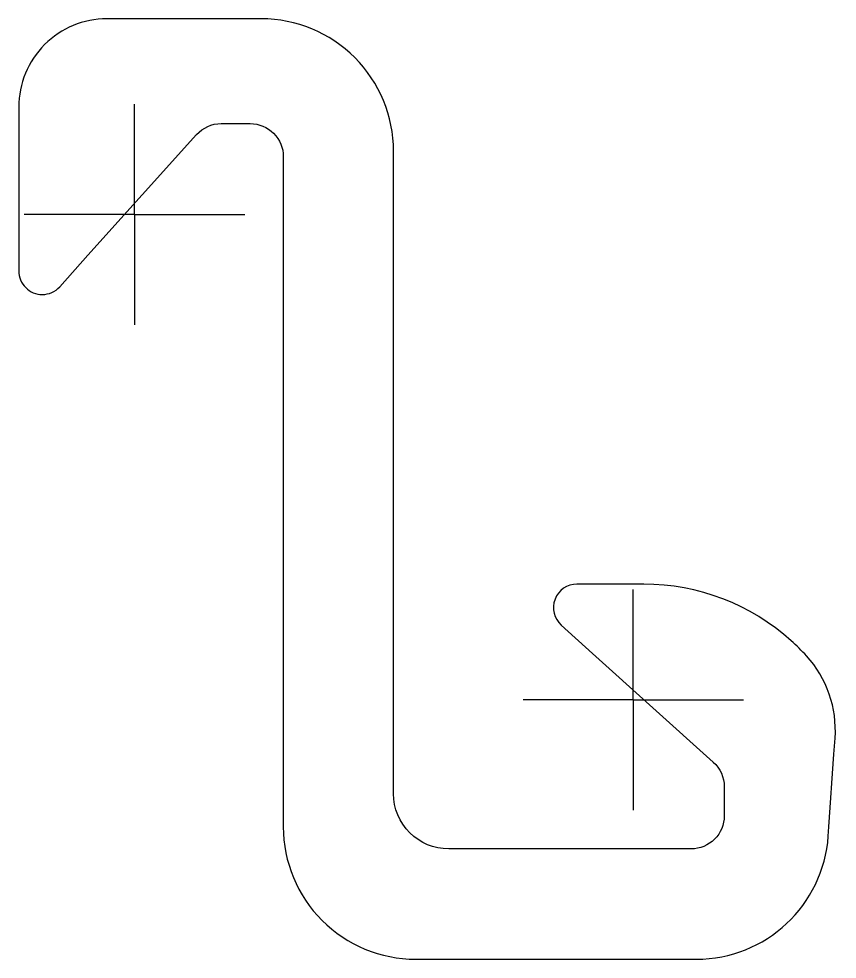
# Model space of a CAD drawing. Header units: millimetres. Extents: x -10.5 to 63.7, y -67.5 to 17.7.
import ezdxf

# ---------------------------------------------------------------- set-up
doc = ezdxf.new("R2010")
doc.units = ezdxf.units.MM
doc.layers.add('ref', color=4, linetype='Continuous')

# ---------------------------------------------------------------- blocks, each defined once
blk = doc.blocks.new('C14')
blk.add_lwpolyline([(-2.5, 17.75, 0.414214), (-10.5, 9.75), (-10.5, -5.113, 0.414214), (-8.37, -7.243, 0.212557), (-6.787, -6.538), (-4.225, -3.692), (5.634, 7.257, -0.212557), (7.864, 8.25), (10.5, 8.25, -0.414214), (13.5, 5.25), (13.5, -55.5, 0.414214), (25.5, -67.5), (50.971, -67.5, 0.394014), (62.942, -56.333), (63, -55.5), (63.458, -48.914), (63.56, -47.45, 0.205205), (60.968, -40.012, 0.024412), (59.583, -38.637, 0.185339), (46.2, -33.5), (44.635, -33.5), (43.967, -33.5), (40.137, -33.5, 0.687281), (38.712, -37.213), (41.558, -39.775), (52.507, -49.634, -0.212557), (53.5, -51.864), (53.5, -54.5, -0.414214), (50.5, -57.5), (28.5, -57.5, -0.414214), (23.5, -52.5), (23.5, 5.75, 0.414214), (11.5, 17.75)], format="xyb", close=True)
at = {"layer": 'ref'}
for p, q in [((0, 0), (0, 10)), ((0, 0), (-10, 0)), ((0, 0), (0, -10)), ((0, 0), (10, 0)), ((45.25, -44), (45.25, -34)), ((45.25, -44), (35.25, -44)), ((45.25, -44), (45.25, -54)), ((45.25, -44), (55.25, -44))]:
    blk.add_line(p, q, dxfattribs=at)

msp = doc.modelspace()

# ---------------------------------------------------------------- block references
msp.add_blockref('C14', (0, 0))

doc.saveas('drawing.dxf')
